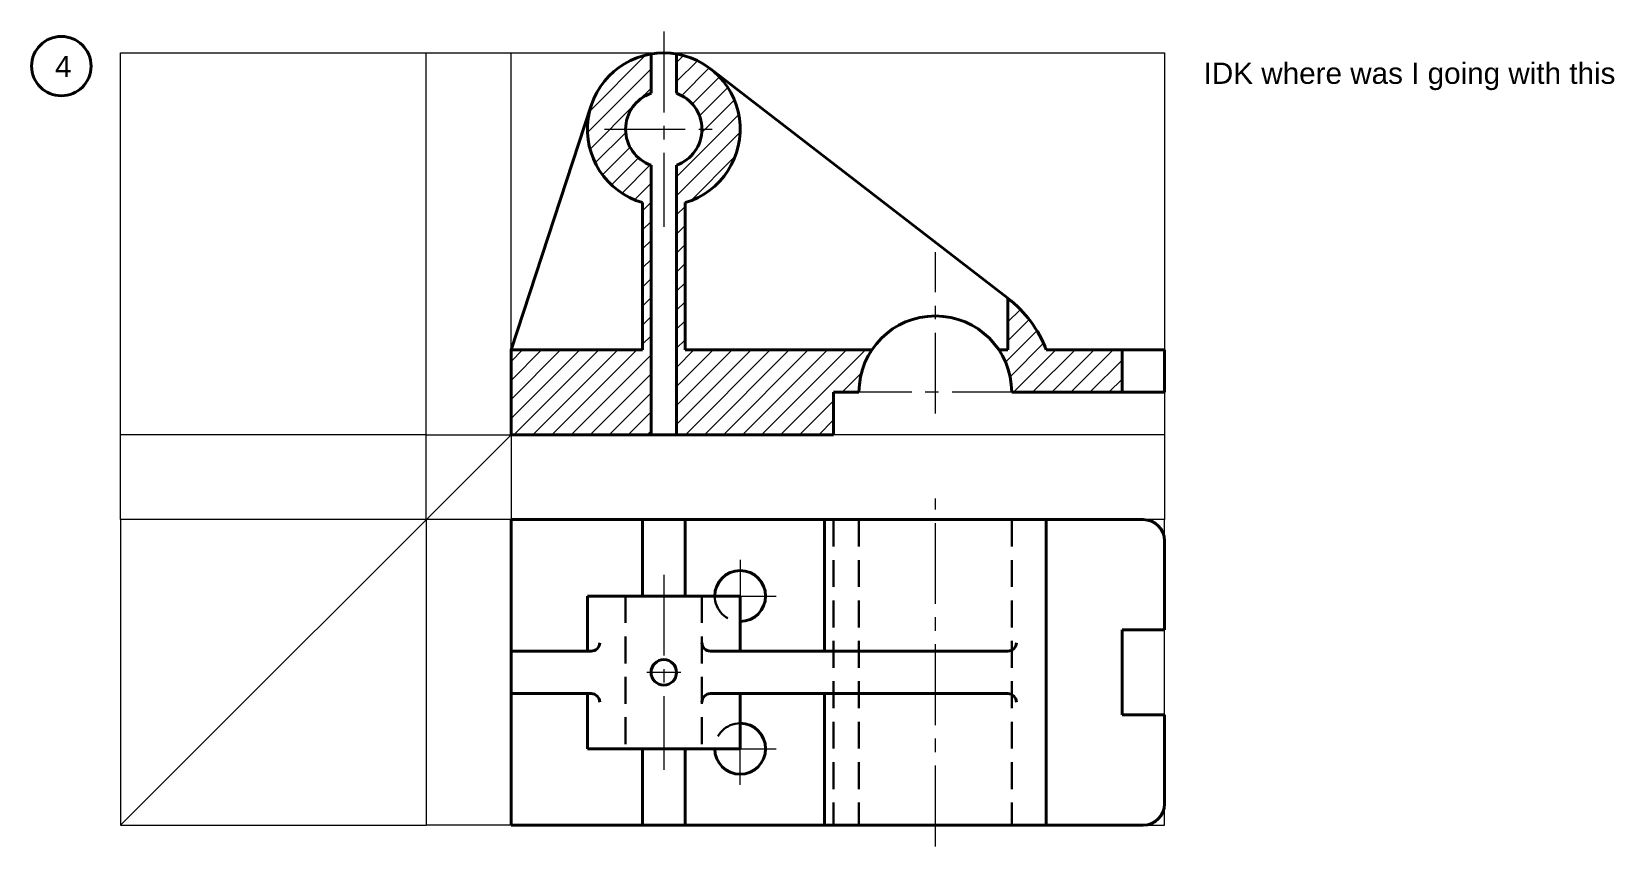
# Model space of a CAD drawing. Header units: millimetres. Extents: x -163670 to 2400, y 0 to 52589.
# Drawn here: x -163670.4 to -163297.4, y 52397.2 to 52589.2 of the extents above.
import ezdxf

# ---------------------------------------------------------------- set-up
doc = ezdxf.new("R2010")
doc.units = ezdxf.units.MM
doc.linetypes.add('CENTER2', pattern=[28.575, 19.05, -3.175, 3.175, -3.175])
doc.linetypes.add('DASHED2', pattern=[9.525, 6.35, -3.175])
for name, color, linetype, lineweight in [('Centre', 1, 'CENTER2', 20), ('Dim and Hatch', 6, 'Continuous', 20), ('Guide Line', 130, 'Continuous', 40), ('Hidden', 3, 'DASHED2', 30), ('Object', 2, 'Continuous', 40), ('Projection', 5, 'Continuous', 5)]:
    doc.layers.add(name, color=color, linetype=linetype, lineweight=lineweight)
doc.styles.get("Standard").update_dxf_attribs({"font": 'arial.ttf'})

msp = doc.modelspace()

# ---------------------------------------------------------------- hatches: boundary and pattern name
at = {"layer": 'Dim and Hatch'}
h = msp.add_hatch(dxfattribs=at)
h.set_pattern_fill('ANSI31', color=256)
h.set_pattern_definition([(45, (-164433.536, 52385.2557), (-2.245064, 2.245064), [])])
h.paths.add_polyline_path([(-163413.42, 52514.23), (-163431.27, 52514.23, 0.137997), (-163440.32, 52526.4), (-163440.32, 52514.23), (-163442.45, 52514.23, -0.148331), (-163439.42, 52504.23), (-163413.42, 52504.23)])
h.paths.add_polyline_path([(-163472.39, 52514.23), (-163516.42, 52514.23), (-163516.42, 52548.94, 0.797421), (-163518.42, 52583.98), (-163518.42, 52574.72, -0.707107), (-163518.42, 52557.75), (-163518.42, 52494.23), (-163481.42, 52494.23), (-163481.42, 52504.23), (-163475.42, 52504.23, -0.148331)])
h.paths.add_polyline_path([(-163524.42, 52557.75, -0.707107), (-163524.42, 52574.72), (-163524.42, 52583.98, 0.797421), (-163526.42, 52548.94), (-163526.42, 52514.23), (-163557.42, 52514.23), (-163557.42, 52494.23), (-163524.42, 52494.23)])

# ---------------------------------------------------------------- linework, layer by layer
at = {"layer": 'Centre'}
for p, q in [((-163521.42, 52589.23), (-163521.42, 52543.23)), ((-163535.42, 52566.23), (-163507.42, 52566.23)), ((-163457.42, 52499.23), (-163457.42, 52537.23)), ((-163434.42, 52504.23), (-163480.42, 52504.23)), ((-163457.42, 52397.23), (-163457.42, 52479.23)), ((-163503.42, 52464.73), (-163503.42, 52447.73)), ((-163521.42, 52461.23), (-163521.42, 52415.23)), ((-163511.92, 52456.23), (-163494.92, 52456.23)), ((-163517.42, 52438.23), (-163525.42, 52438.23)), ((-163503.42, 52411.73), (-163503.42, 52428.73)), ((-163511.92, 52420.23), (-163494.92, 52420.23))]:
    msp.add_line(p, q, dxfattribs=at)
at = {"layer": 'Hidden'}
for p, q in [((-163481.42, 52474.23), (-163481.42, 52402.23)), ((-163475.42, 52474.23), (-163475.42, 52402.23)), ((-163439.42, 52474.23), (-163439.42, 52402.23)), ((-163530.42, 52456.23), (-163530.42, 52420.23)), ((-163512.42, 52456.23), (-163512.42, 52420.23))]:
    msp.add_line(p, q, dxfattribs=at)
for centre, start, end in [((-163503.42, 52456.23), 180, 270), ((-163503.42, 52420.23), 90, 180)]:
    msp.add_arc(centre, 6, start, end, dxfattribs=at)
at = {"layer": 'Object'}
for p, q in [((-163524.42, 52583.98), (-163524.42, 52574.72)), ((-163518.42, 52583.98), (-163518.42, 52574.72)), ((-163510.43, 52580.48), (-163440.32, 52526.4)), ((-163557.42, 52514.23), (-163538.52, 52571.84)), ((-163524.42, 52557.75), (-163524.42, 52494.23)), ((-163518.42, 52557.75), (-163518.42, 52494.23)), ((-163526.42, 52514.23), (-163526.42, 52548.94)), ((-163516.42, 52514.23), (-163516.42, 52548.94)), ((-163440.32, 52514.23), (-163440.32, 52526.4)), ((-163557.42, 52494.23), (-163557.42, 52514.23)), ((-163557.42, 52514.23), (-163526.42, 52514.23)), ((-163516.42, 52514.23), (-163472.39, 52514.23)), ((-163442.45, 52514.23), (-163440.32, 52514.23)), ((-163403.42, 52514.23), (-163431.27, 52514.23)), ((-163413.42, 52514.23), (-163413.42, 52504.23)), ((-163403.42, 52504.23), (-163403.42, 52514.23)), ((-163475.42, 52504.23), (-163481.42, 52504.23)), ((-163481.42, 52504.23), (-163481.42, 52494.23)), ((-163403.42, 52504.23), (-163439.42, 52504.23)), ((-163481.42, 52494.23), (-163557.42, 52494.23)), ((-163557.42, 52402.23), (-163557.42, 52474.23)), ((-163557.42, 52474.23), (-163483.57, 52474.23)), ((-163526.42, 52456.23), (-163526.42, 52474.23)), ((-163516.42, 52456.23), (-163516.42, 52474.23)), ((-163408.42, 52474.23), (-163483.57, 52474.23)), ((-163483.57, 52474.23), (-163483.57, 52443.23)), ((-163431.27, 52474.23), (-163431.27, 52402.23)), ((-163403.42, 52469.23), (-163403.42, 52448.23)), ((-163539.42, 52456.23), (-163539.42, 52443.23)), ((-163539.42, 52456.23), (-163503.42, 52456.23)), ((-163503.42, 52456.23), (-163503.42, 52443.23)), ((-163413.42, 52428.23), (-163413.42, 52448.23)), ((-163413.42, 52448.23), (-163403.42, 52448.23)), ((-163536.52, 52445.23), (-163536.52, 52445.23)), ((-163512.43, 52445.23), (-163512.43, 52445.23)), ((-163438.32, 52445.23), (-163438.32, 52445.23)), ((-163538.52, 52443.23), (-163557.42, 52443.23)), ((-163538.52, 52443.23), (-163538.52, 52443.23)), ((-163510.43, 52443.23), (-163440.32, 52443.23)), ((-163510.43, 52443.23), (-163510.43, 52443.23)), ((-163440.32, 52443.23), (-163440.32, 52443.23)), ((-163538.52, 52433.23), (-163557.42, 52433.23)), ((-163539.42, 52420.23), (-163539.42, 52433.23)), ((-163538.52, 52433.23), (-163538.52, 52433.23)), ((-163510.43, 52433.23), (-163440.32, 52433.23)), ((-163503.42, 52420.23), (-163503.42, 52433.23)), ((-163483.57, 52433.23), (-163483.57, 52402.23)), ((-163536.52, 52431.23), (-163536.52, 52431.23)), ((-163413.42, 52428.23), (-163403.42, 52428.23)), ((-163403.42, 52428.23), (-163403.42, 52407.23)), ((-163539.42, 52420.23), (-163503.42, 52420.23)), ((-163526.42, 52420.23), (-163526.42, 52402.23)), ((-163516.42, 52420.23), (-163516.42, 52402.23)), ((-163483.57, 52402.23), (-163557.42, 52402.23)), ((-163408.42, 52402.23), (-163483.57, 52402.23))]:
    msp.add_line(p, q, dxfattribs=at)
for centre, radius in [((-163663.4, 52581.11), 7), ((-163521.42, 52438.23), 3)]:
    msp.add_circle(centre, radius, dxfattribs=at)
for centre, radius, start, end in [((-163521.42, 52566.23), 18, 286.1276, 253.8724), ((-163521.42, 52566.23), 9, 109.4712, 250.5288), ((-163521.42, 52566.23), 9, 289.4712, 70.5288), ((-163457.42, 52504.23), 28, 20.9248, 52.353), ((-163457.42, 52504.23), 18, 0, 180), ((-163408.42, 52469.23), 5, 0, 90), ((-163503.42, 52456.23), 6, 270, 180), ((-163538.52, 52445.23), 2, 270, 0), ((-163510.43, 52445.23), 2, 180, 270), ((-163440.32, 52445.23), 2, 270, 0), ((-163538.52, 52431.23), 2, 0, 90), ((-163510.43, 52431.23), 2, 90, 180), ((-163440.32, 52431.23), 2, 0, 90), ((-163503.42, 52420.23), 6, 180, 90), ((-163408.42, 52407.23), 5, 270, 0)]:
    msp.add_arc(centre, radius, start, end, dxfattribs=at)
at = {"layer": 'Projection'}
for p, q in [((-163649.42, 52494.23), (-163649.42, 52584.23)), ((-163649.42, 52584.23), (-163577.42, 52584.23)), ((-163577.42, 52494.23), (-163577.42, 52584.23)), ((-163577.42, 52584.23), (-163557.42, 52584.23)), ((-163557.42, 52584.23), (-163403.42, 52584.23)), ((-163557.42, 52494.23), (-163557.42, 52584.23)), ((-163403.42, 52584.23), (-163403.42, 52494.23)), ((-163577.42, 52494.23), (-163649.42, 52494.23)), ((-163649.42, 52474.23), (-163649.42, 52494.23)), ((-163557.42, 52494.23), (-163649.42, 52402.23)), ((-163577.42, 52494.23), (-163557.42, 52494.23)), ((-163577.42, 52474.23), (-163577.42, 52494.23)), ((-163403.42, 52494.23), (-163557.42, 52494.23)), ((-163557.42, 52494.23), (-163557.42, 52474.23)), ((-163403.42, 52494.23), (-163403.42, 52474.23)), ((-163577.42, 52474.23), (-163649.42, 52474.23)), ((-163649.42, 52474.23), (-163649.42, 52402.23)), ((-163577.42, 52474.23), (-163577.42, 52402.23)), ((-163557.42, 52474.23), (-163577.42, 52474.23)), ((-163403.42, 52474.23), (-163557.42, 52474.23)), ((-163557.42, 52474.23), (-163557.42, 52402.23)), ((-163403.42, 52402.23), (-163403.42, 52474.23)), ((-163649.42, 52402.23), (-163577.42, 52402.23)), ((-163557.42, 52402.23), (-163577.42, 52402.23)), ((-163557.42, 52402.23), (-163403.42, 52402.23))]:
    msp.add_line(p, q, dxfattribs=at)

# ---------------------------------------------------------------- texts
at = {"layer": 'Guide Line', "insert": (-163394.19, 52581.93), "char_height": 5, "attachment_point": 1}
msp.add_mtext_dynamic_manual_height_columns('IDK where was I going with this', width=314.8578, gutter_width=25, heights=[0], dxfattribs=at)
at = {"layer": 'Object', "insert": (-163664.9, 52583.52), "char_height": 5, "attachment_point": 1}
msp.add_mtext_dynamic_manual_height_columns('4', width=42.3293, gutter_width=25, heights=[0], dxfattribs=at)

doc.saveas('drawing.dxf')
